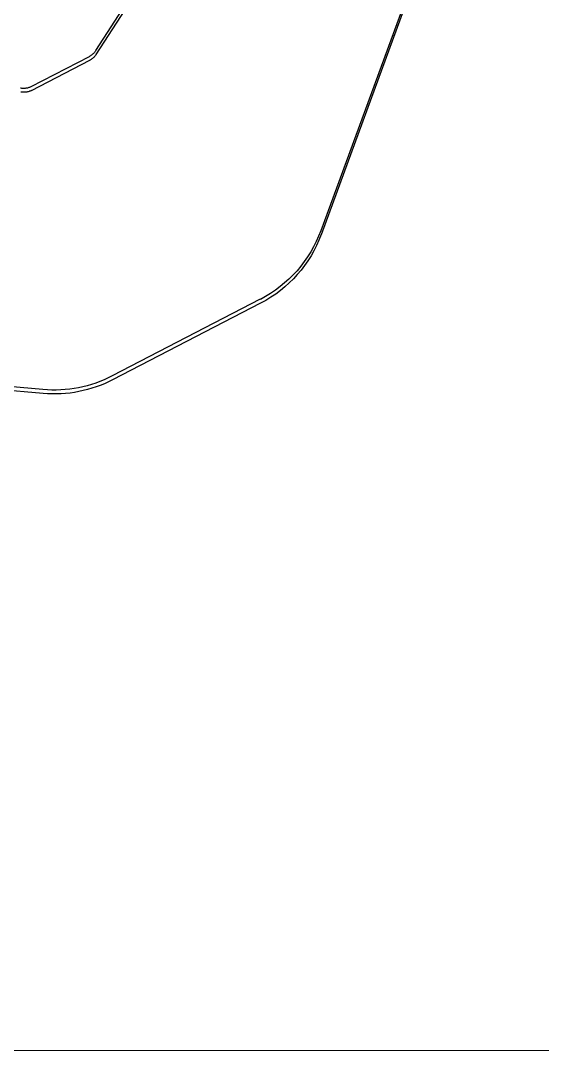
# Model space of a CAD drawing. Extents: x 39751 to 116307, y -36149 to -14965.
# Drawn here: x 44413.7 to 44475.6, y -31559.9 to -31437.5 of the extents above; entities that cross this region are included whole.
import ezdxf

# ---------------------------------------------------------------- set-up
doc = ezdxf.new("R2010")
doc.units = 0
doc.header["$LTSCALE"] = 1500
doc.linetypes.add('PHANTOM', pattern=[0.95, 0.76, -0.05, 0.02, -0.05, 0.02, -0.05])
doc.layers.add('6', color=6, linetype='PHANTOM')
doc.layers.add('confinea', color=3, linetype='Continuous')
doc.styles.get("Standard").update_dxf_attribs({"font": 'gbenor.shx', "width": 0.9, "bigfont": 'gbcbig.shx'})
doc.dimstyles.get("Standard").update_dxf_attribs({"dimtxt": 3.5, "dimasz": 3, "dimexe": 1, "dimexo": 0, "dimgap": 1, "dimtad": 1, "dimdec": 0, "dimdsep": 46, "dimtxsty": 'Standard', "dimblk": 'CLOSED', "dimcen": 0, "dimadec": 0, "dimazin": 2, "dimtfac": 1, "dimtdec": 0, "dimtofl": 0, "dimtmove": 2, "dimatfit": 3, "dimldrblk": 'NONE', "dimfxl": 0.18, "dimtolj": 1, "dimtzin": 0, "dimarcsym": 0})

# ---------------------------------------------------------------- blocks, each defined once
blk = doc.blocks.new('A$C7BE91E2F')
at = {"layer": '6'}
for p, q in [((163.22, 132.81), (142.93, 71.14)), ((115.51, 91.62), (128.19, 112.77)), ((115.56, 91.17), (128.53, 112.81)), ((154.39, 105.39), (142.98, 70.68)), ((110.59, 51.17), (59, 54.01)), ((110.64, 50.71), (59.05, 53.55))]:
    blk.add_line(p, q, dxfattribs=at)
at = {"layer": '6', "ltscale": 0.19432}
for p, q in [((108, 87.1), (114.78, 90.91)), ((108.05, 86.64), (114.82, 90.45))]:
    blk.add_line(p, q, dxfattribs=at)
at = {"layer": '6', "ltscale": 0.494764}
blk.add_line((136.03, 62.76), (118.78, 53.07), dxfattribs=at)
at = {"layer": '6', "ltscale": 0.494766}
blk.add_line((136.08, 62.3), (118.82, 52.61), dxfattribs=at)
at = {"layer": '6', "extrusion": (0, 0, -1)}
for centre, major_axis, start_param, end_param in [((113.8, 92.65), (1.99, 0.21), 0.643895, 1.163087), ((113.84, 92.19), (1.99, 0.21), 0.643895, 1.163087), ((107.02, 88.84), (1.99, 0.21), 1.163087, 1.831052), ((107.07, 88.38), (1.99, 0.21), 1.163087, 1.831052), ((128.68, 75.81), (14.92, 1.57), 0.421913, 1.163087), ((128.73, 75.35), (14.92, 1.57), 0.421913, 1.163087), ((111.42, 66.12), (14.92, 1.57), 1.163087, 1.730818), ((111.47, 65.66), (14.92, 1.57), 1.163087, 1.730818)]:
    blk.add_ellipse(centre, major_axis=major_axis, ratio=0.998342, start_param=start_param, end_param=end_param, dxfattribs=at)

msp = doc.modelspace()

# ---------------------------------------------------------------- linework, layer by layer
msp.add_line((43743.64, -31559.62), (44479.11, -31559.85))

# ---------------------------------------------------------------- block references
at = {"rotation": 358.0568805261723}
msp.add_blockref('A$C7BE91E2F', (44304.05, -31528.74), dxfattribs=at)

# ---------------------------------------------------------------- leaders
at = {"layer": 'confinea', "annotation_type": 0, "has_hookline": 1, "hookline_direction": 0, "text_width": 4073.82}
for points in [[(44056.29, -31787.93), (44606.9, -29723.14), (45050.45, -29723.14)], [(44224.53, -32690.32), (44775.15, -30284.31), (45218.69, -30288.39)]]:
    msp.add_leader(points, dimstyle='Standard', override={"dimscale": 50, "dimgap": 1, "dimtad": 0, "dimldrblk": 'DotBlank', "dimarcsym": 1}, dxfattribs=at)

doc.saveas('drawing.dxf')
